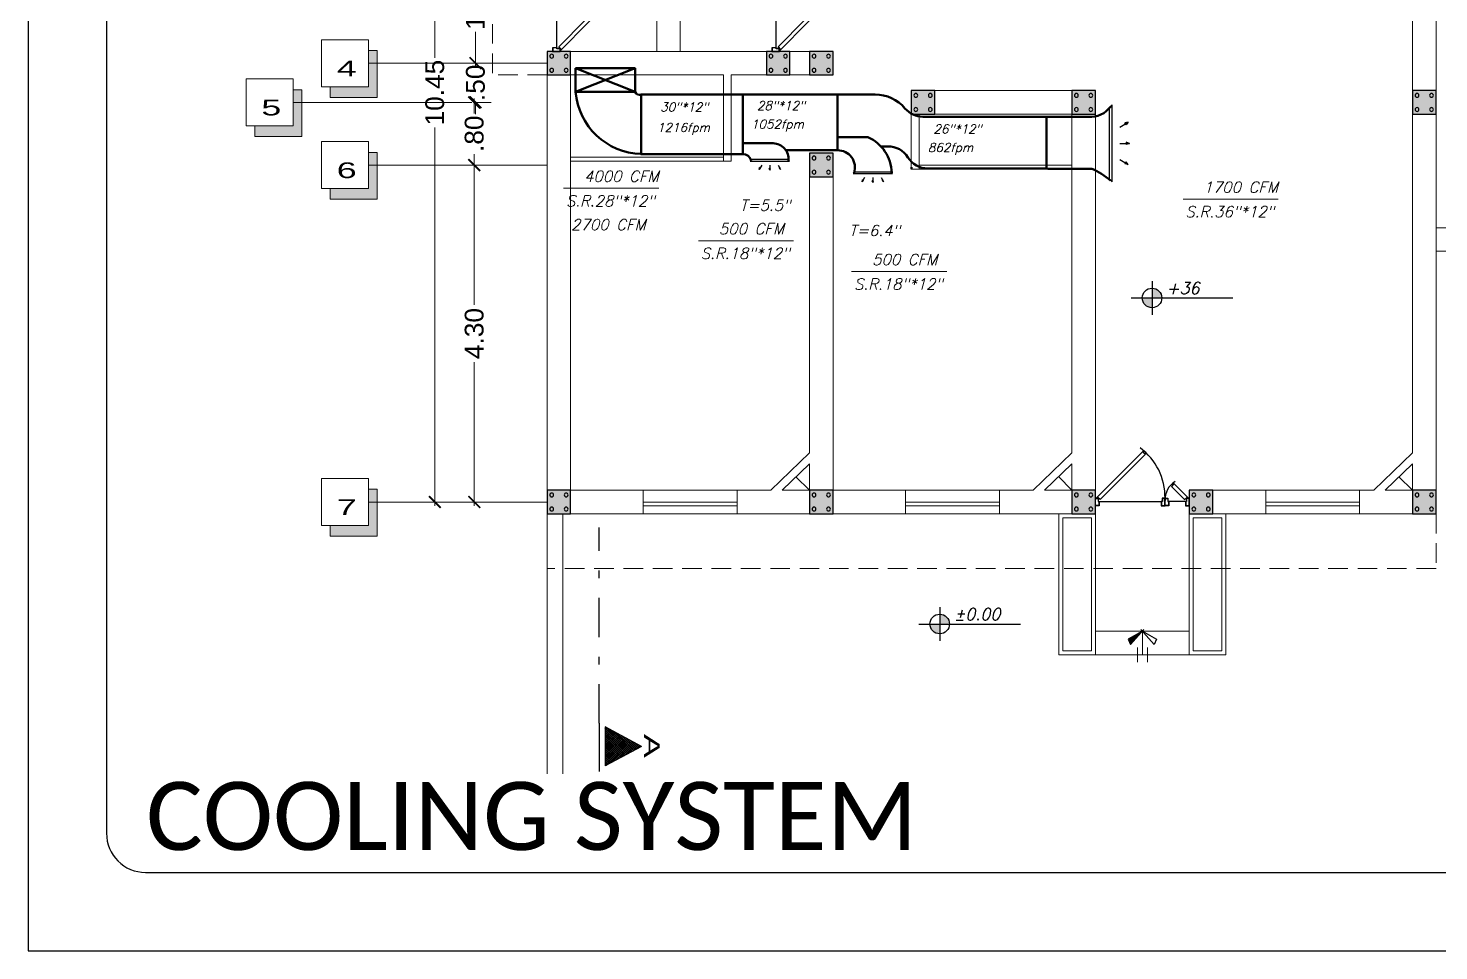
# Model space of a CAD drawing. Header units: millimetres. Extents: x 2647 to 3008, y 1750 to 1934.
# Drawn here: x 2848.37 to 2866.38, y 1791.11 to 1802.89 of the extents above; entities that cross this region are included whole.
import ezdxf

# ---------------------------------------------------------------- set-up
doc = ezdxf.new("R2010")
doc.units = ezdxf.units.MM
for name, pattern in [('ACAD_ISO02W100', [15, 12, -3]), ('DASHDOT', [1, 0.5, -0.25, 0, -0.25]), ('HIDDEN', [0.375, 0.25, -0.125])]:
    doc.linetypes.add(name, pattern=pattern)
for name, color, linetype, lineweight in [('.1', 164, 'Continuous', 5), ('0000eleman', 4, 'Continuous', 13), ('E-elec', 140, 'Continuous', 5), ('Elec-Mech', 7, 'Continuous', 30)]:
    doc.layers.add(name, color=color, linetype=linetype, lineweight=lineweight)
doc.layers.add('D', color=135, linetype='Continuous')
doc.styles.add('ITALICC', font='italicc')
doc.styles.add('KA', font='swissck.ttf', dxfattribs={"oblique": 15, "height": 0.25})
doc.styles.add('Legend', font='calibri.ttf')
doc.styles.add('SAZE_STYLE1', font='romant.shx', dxfattribs={"oblique": 15})
doc.styles.get("Standard").update_dxf_attribs({"font": 'arial.ttf'})
doc.dimstyles.new('STANDARD$0', dxfattribs={"dimtxt": 0.15, "dimasz": 0.05, "dimexe": 0.05, "dimexo": 0.05, "dimgap": 0.05, "dimtad": 0, "dimzin": 0, "dimdsep": 46, "dimtxsty": 'Standard', "dimblk": 'DOT', "dimcen": 0.05, "dimdle": 0.05, "dimclrd": 256, "dimclre": 256, "dimclrt": 7, "dimadec": 0, "dimazin": 0, "dimtfac": 1, "dimtix": 1, "dimtofl": 0, "dimtmove": 1, "dimatfit": 0, "dimldrblk": 'OBLIQUE', "dimfxl": 0.05, "dimtolj": 1, "dimtzin": 0, "dimlwd": -1, "dimlwe": -1, "dimarcsym": 0})

# ---------------------------------------------------------------- blocks, each defined once
blk = doc.blocks.new('*X9')
at = {"color": 0}
for p, q in [((5.595, 15.035), (6.066, 15.506)), ((5.657, 15.149), (6.047, 15.54)), ((5.718, 15.264), (6.029, 15.575)), ((5.78, 15.379), (6.01, 15.609)), ((5.841, 15.493), (5.992, 15.644)), ((6.297, 15.075), (5.854, 15.518)), ((6.236, 15.189), (5.873, 15.552)), ((6.174, 15.304), (5.891, 15.587)), ((5.903, 15.608), (5.973, 15.678)), ((6.113, 15.419), (5.91, 15.621)), ((6.051, 15.533), (5.929, 15.656)), ((5.99, 15.648), (5.947, 15.69)), ((5.472, 14.806), (6.103, 15.437)), ((5.497, 14.778), (6.122, 15.402)), ((5.534, 14.92), (6.085, 15.471)), ((5.55, 14.778), (6.14, 15.368)), ((5.603, 14.778), (6.159, 15.333)), ((6.011, 14.778), (5.651, 15.138)), ((5.656, 14.778), (6.177, 15.299)), ((6.064, 14.778), (5.669, 15.173)), ((6.117, 14.778), (5.688, 15.207)), ((6.17, 14.778), (5.706, 15.242)), ((5.709, 14.778), (6.196, 15.264)), ((6.223, 14.778), (5.725, 15.276)), ((6.276, 14.778), (5.743, 15.311)), ((6.329, 14.778), (5.762, 15.345)), ((5.762, 14.778), (6.214, 15.23)), ((6.382, 14.778), (5.78, 15.38)), ((6.435, 14.778), (5.799, 15.414)), ((5.815, 14.778), (6.233, 15.195)), ((6.42, 14.846), (5.817, 15.449)), ((6.359, 14.96), (5.836, 15.483)), ((5.868, 14.778), (6.251, 15.161)), ((5.481, 14.778), (5.465, 14.793)), ((5.534, 14.778), (5.484, 14.828)), ((5.587, 14.778), (5.502, 14.862)), ((5.64, 14.778), (5.521, 14.897)), ((5.693, 14.778), (5.539, 14.931)), ((5.746, 14.778), (5.558, 14.966)), ((5.799, 14.778), (5.576, 15)), ((5.852, 14.778), (5.595, 15.035)), ((5.905, 14.778), (5.614, 15.069)), ((5.958, 14.778), (5.632, 15.104)), ((5.921, 14.778), (6.27, 15.126)), ((5.974, 14.778), (6.288, 15.092)), ((6.027, 14.778), (6.307, 15.057)), ((6.08, 14.778), (6.325, 15.023)), ((6.133, 14.778), (6.344, 14.988)), ((6.186, 14.778), (6.362, 14.954)), ((6.239, 14.778), (6.381, 14.919)), ((6.292, 14.778), (6.399, 14.885)), ((6.345, 14.778), (6.418, 14.85)), ((6.399, 14.778), (6.437, 14.816)), ((6.452, 14.778), (6.455, 14.781))]:
    blk.add_line(p, q, dxfattribs=at)
blk = doc.blocks.new('SEC1')
for p, q in [((2.795, 0.54), (2.545, 0.074)), ((2.795, 0.54), (3.045, 0.074)), ((2.5, 0), (3.115, 0)), ((2.545, 0.074), (3.045, 0.074))]:
    blk.add_line(p, q)
at = {"linetype": 'DASHDOT'}
blk.add_line((2.5, 0), (0, 0), dxfattribs=at)
at = {"xscale": -0.5, "yscale": 0.5, "zscale": 0.5}
blk.add_blockref('*X9', (5.773, -7.315), dxfattribs=at)
blk = doc.blocks.new('FL3')
blk.add_hatch(color=256).paths.add_polyline_path([(0, 0), (0.149, -0.167), (0.181, -0.102)])
for p, q in [((0, 0), (-0.181, -0.102)), ((-0.149, -0.167), (0.02, 0.022)), ((0.149, -0.167), (-0.02, 0.022)), ((0, 0), (0.181, -0.102)), ((-0.181, -0.102), (-0.149, -0.167)), ((0.181, -0.102), (0.149, -0.167))]:
    blk.add_line(p, q)
blk = doc.blocks.new('DBLDR120K')
at = {"linetype": 'Continuous'}
for p, q in [((-1.18, -0.096), (-1.186, -0.102)), ((-1.186, -0.102), (-0.995, -0.293)), ((-1.169, -0.107), (-1.18, -0.096)), ((-1.14, -0.078), (-1.169, -0.107)), ((-0.403, -0.42), (-0.06, -0.078)), ((-0.014, -0.102), (-0.368, -0.455)), ((-0.06, -0.078), (-0.031, -0.107)), ((-0.031, -0.107), (-0.02, -0.096)), ((-0.02, -0.096), (-0.014, -0.102)), ((-1, -0.276), (-0.971, -0.247)), ((-0.989, -0.287), (-1, -0.276)), ((-0.995, -0.293), (-0.989, -0.287)), ((-0.639, -0.657), (-0.403, -0.42)), ((-0.368, -0.455), (-0.615, -0.703)), ((-0.61, -0.686), (-0.639, -0.657)), ((-0.621, -0.697), (-0.61, -0.686)), ((-0.615, -0.703), (-0.621, -0.697))]:
    blk.add_line(p, q, dxfattribs=at)
for p, q in [((-1.152, -0.055), (-0.938, -0.055)), ((-1.14, -0.078), (-0.971, -0.247)), ((-0.048, -0.055), (-0.842, -0.055))]:
    blk.add_line(p, q)
for points in [[(-1.152, -0.055), (-1.152, 0), (-1.2, 0), (-1.2, -0.096), (-1.164, -0.096), (-1.164, -0.055)], [(-0.938, -0.055), (-0.938, 0), (-0.89, 0), (-0.89, -0.096), (-0.926, -0.096), (-0.926, -0.055)], [(-0.842, -0.055), (-0.842, 0), (-0.89, 0), (-0.89, -0.096), (-0.854, -0.096), (-0.854, -0.055)], [(-0.048, -0.055), (-0.048, 0), (0, 0), (0, -0.096), (-0.036, -0.096), (-0.036, -0.055)], [(-1.154, -0.053), (-1.154, -0.002), (-1.198, -0.002), (-1.198, -0.094), (-1.166, -0.094), (-1.166, -0.053)], [(-0.936, -0.053), (-0.936, -0.002), (-0.892, -0.002), (-0.892, -0.094), (-0.924, -0.094), (-0.924, -0.053)], [(-0.844, -0.053), (-0.844, -0.002), (-0.888, -0.002), (-0.888, -0.094), (-0.856, -0.094), (-0.856, -0.053)], [(-0.046, -0.053), (-0.046, -0.002), (-0.002, -0.002), (-0.002, -0.094), (-0.034, -0.094), (-0.034, -0.053)]]:
    blk.add_lwpolyline(points, close=True, dxfattribs=at)
for centre, radius, start, end in [((-1.665, -0.111), 0.776, 8.0415, 8.1907), ((-0.114, -0.111), 0.776, 171.8093, 171.9585), ((-1.154, -0.082), 0.264, 300.4974, 3.1415), ((-0.114, -0.111), 0.776, 178.9285, 233.9661)]:
    blk.add_arc(centre, radius, start, end)
blk = doc.blocks.new('SHENAJ')
blk.add_hatch(color=256).paths.add_polyline_path([(0, 0.25), (-0.25, 0.25), (-0.25, 0), (0, 0)])
blk.add_lwpolyline([(-0.25, 0.25), (0, 0.25), (0, 0), (-0.25, 0)], close=True)
for centre in [(-0.202, 0.2), (-0.048, 0.2), (-0.202, 0.05), (-0.048, 0.05)]:
    blk.add_circle(centre, 0.02)
blk = doc.blocks.new('HICOD')
at = {"linetype": 'Continuous'}
h = blk.add_hatch(color=0, dxfattribs=at)
h.paths.add_polyline_path([(-0.125, 0, 0.414214), (0, -0.125), (0, 0)])
h.paths.add_polyline_path([(0, 0.125), (0, 0), (0.125, 0, 0.414214)])
at = {"color": 0, "linetype": 'Continuous'}
for p, q in [((0, 0.216), (0, -0.216)), ((-0.266, 0), (1.03, 0))]:
    blk.add_line(p, q, dxfattribs=at)
blk.add_circle((0, 0), 0.125, dxfattribs=at)
blk = doc.blocks.new('_ArchTick')
at = {"color": 0, "linetype": 'ByBlock', "const_width": 0.15}
blk.add_lwpolyline([(-0.5, -0.5), (0.5, 0.5)], dxfattribs=at)
blk = doc.blocks.new('*D284')
at = {"layer": '.1', "ltscale": 0.9, "transparency": 16777216}
for p, q in [((2853.659, 1807.292), (2853.364, 1807.292)), ((2853.564, 1807.342), (2853.564, 1802.511)), ((2853.564, 1796.792), (2853.564, 1801.622)), ((2853.659, 1796.842), (2853.364, 1796.842))]:
    blk.add_line(p, q, dxfattribs=at)
at = {"layer": 'Defpoints', "color": 0, "ltscale": 0.9, "transparency": 16777216}
for p in [(2853.859, 1807.292), (2853.564, 1796.842), (2853.859, 1796.842)]:
    blk.add_point(p, dxfattribs=at)
at = {"layer": '.1', "ltscale": 0.9, "transparency": 16777216, "xscale": 0.15, "yscale": 0.15, "zscale": 0.15}
for p, rotation in [((2853.564, 1807.292), 90), ((2853.564, 1796.842), 270)]:
    blk.add_blockref('_ArchTick', p, dxfattribs=dict(at, rotation=rotation))
at = {"layer": '.1', "color": 7, "ltscale": 0.9, "transparency": 16777216, "insert": (2853.564, 1802.067), "char_height": 0.24, "attachment_point": 5, "rotation": 90}
blk.add_mtext('10.45', dxfattribs=at)
blk = doc.blocks.new('*D287')
at = {"layer": '.1', "ltscale": 0.9, "transparency": 16777216}
for p, q in [((2854.084, 1803.942), (2853.884, 1803.942)), ((2854.084, 1803.992), (2854.084, 1803.542)), ((2854.084, 1802.392), (2854.084, 1802.842)), ((2854.084, 1802.442), (2853.884, 1802.442))]:
    blk.add_line(p, q, dxfattribs=at)
at = {"layer": 'Defpoints', "color": 0, "ltscale": 0.9, "transparency": 16777216}
for p in [(2854.084, 1803.942), (2854.084, 1802.442), (2854.084, 1802.442)]:
    blk.add_point(p, dxfattribs=at)
at = {"layer": '.1', "ltscale": 0.9, "transparency": 16777216, "xscale": 0.15, "yscale": 0.15, "zscale": 0.15}
for p, rotation in [((2854.084, 1803.942), 90), ((2854.084, 1802.442), 270)]:
    blk.add_blockref('_ArchTick', p, dxfattribs=dict(at, rotation=rotation))
at = {"layer": '.1', "color": 7, "lineweight": 5, "ltscale": 0.9, "transparency": 16777216, "insert": (2854.084, 1803.192), "char_height": 0.24, "attachment_point": 5, "rotation": 90}
blk.add_mtext('1.50', dxfattribs=at)
blk = doc.blocks.new('*D288')
at = {"layer": '.1', "ltscale": 0.9, "transparency": 16777216}
for p, q in [((2854.084, 1802.442), (2854.084, 1802.592)), ((2854.084, 1802.442), (2853.884, 1802.442)), ((2854.084, 1801.942), (2854.284, 1801.942)), ((2854.084, 1801.942), (2854.084, 1801.792))]:
    blk.add_line(p, q, dxfattribs=at)
at = {"layer": 'Defpoints', "color": 0, "ltscale": 0.9, "transparency": 16777216}
for p in [(2854.084, 1802.442), (2854.037, 1801.942), (2854.084, 1801.942)]:
    blk.add_point(p, dxfattribs=at)
at = {"layer": '.1', "ltscale": 0.9, "transparency": 16777216, "xscale": 0.15, "yscale": 0.15, "zscale": 0.15}
for p, rotation in [((2854.084, 1802.442), 270), ((2854.084, 1801.942), 90)]:
    blk.add_blockref('_ArchTick', p, dxfattribs=dict(at, rotation=rotation))
at = {"layer": '.1', "color": 7, "lineweight": 5, "ltscale": 0.9, "transparency": 16777216, "insert": (2854.084, 1802.192), "char_height": 0.24, "attachment_point": 5, "rotation": 90}
blk.add_mtext('.50', dxfattribs=at)
blk = doc.blocks.new('*D289')
at = {"layer": '.1', "ltscale": 0.9, "transparency": 16777216}
for p, q in [((2854.068, 1801.992), (2854.068, 1801.802)), ((2854.068, 1801.942), (2854.268, 1801.942)), ((2854.068, 1801.092), (2854.068, 1801.282)), ((2854.068, 1801.142), (2854.268, 1801.142))]:
    blk.add_line(p, q, dxfattribs=at)
at = {"layer": 'Defpoints', "color": 0, "ltscale": 0.9, "transparency": 16777216}
for p in [(2853.961, 1801.942), (2853.961, 1801.142), (2854.068, 1801.142)]:
    blk.add_point(p, dxfattribs=at)
at = {"layer": '.1', "ltscale": 0.9, "transparency": 16777216, "xscale": 0.15, "yscale": 0.15, "zscale": 0.15}
for p, rotation in [((2854.068, 1801.942), 90), ((2854.068, 1801.142), 270)]:
    blk.add_blockref('_ArchTick', p, dxfattribs=dict(at, rotation=rotation))
at = {"layer": '.1', "color": 7, "lineweight": 5, "ltscale": 0.9, "transparency": 16777216, "insert": (2854.068, 1801.542), "char_height": 0.24, "attachment_point": 5, "rotation": 90}
blk.add_mtext('.80', dxfattribs=at)
blk = doc.blocks.new('*D290')
at = {"layer": '.1', "ltscale": 0.9, "transparency": 16777216}
for p, q in [((2854.068, 1801.192), (2854.068, 1799.358)), ((2854.068, 1801.142), (2854.268, 1801.142)), ((2854.068, 1796.792), (2854.068, 1798.626)), ((2854.068, 1796.842), (2853.868, 1796.842))]:
    blk.add_line(p, q, dxfattribs=at)
at = {"layer": 'Defpoints', "color": 0, "ltscale": 0.9, "transparency": 16777216}
for p in [(2853.961, 1801.142), (2854.068, 1796.842), (2854.068, 1796.842)]:
    blk.add_point(p, dxfattribs=at)
at = {"layer": '.1', "ltscale": 0.9, "transparency": 16777216, "xscale": 0.15, "yscale": 0.15, "zscale": 0.15}
for p, rotation in [((2854.068, 1801.142), 90), ((2854.068, 1796.842), 270)]:
    blk.add_blockref('_ArchTick', p, dxfattribs=dict(at, rotation=rotation))
at = {"layer": '.1', "color": 7, "lineweight": 5, "ltscale": 0.9, "transparency": 16777216, "insert": (2854.068, 1798.992), "char_height": 0.24, "attachment_point": 5, "rotation": 90}
blk.add_mtext('4.30', dxfattribs=at)
blk = doc.blocks.new('Arrow')
at = {"layer": 'Elec-Mech'}
h = blk.add_hatch(color=256, dxfattribs=at)
h.paths.add_polyline_path([(1127.962, -213.906), (1127.9, -214.075), (1127.962, -214.075)])
h.paths.add_polyline_path([(1127.962, -213.906), (1127.962, -214.075), (1128.023, -214.075)])
for p, q in [((1127.962, -213.906), (1127.9, -214.075)), ((1127.9, -214.075), (1128.023, -214.075)), ((1127.962, -214.406), (1127.962, -213.906)), ((1127.962, -213.906), (1128.023, -214.075))]:
    blk.add_line(p, q, dxfattribs=at)
blk = doc.blocks.new('Daricheh Cooler')
at = {"layer": 'Elec-Mech'}
for p, q in [((1131.3789, -122.1185), (1131.3577, -122.1397)), ((1131.3789, -122.1185), (1131.8789, -122.1185)), ((1131.8789, -122.1185), (1131.9002, -122.1397)), ((1131.9002, -122.1397), (1131.3577, -122.1397))]:
    blk.add_line(p, q, dxfattribs=at)
for p, xscale, yscale, zscale, rotation in [((1253.265, -227.1458), 0.1399999999998896, 0.1399999999998896, 0.1399999999998896, 150.0000000001114), ((973.7143, -152.21), -0.1399999999998727, 0.1400000000001, 0.14, 180), ((1009.9929, -227.1458), -0.1399999999997231, 0.1400000000001, 0.14, 210.0000000001428)]:
    blk.add_blockref('Arrow', p, dxfattribs=dict(at, xscale=xscale, yscale=yscale, zscale=zscale, rotation=rotation))
blk = doc.blocks.new('Daricheh Cooler2')
at = {"layer": 'Elec-Mech'}
for p, q in [((1131.3789, -122.1185), (1131.3577, -122.1397)), ((1131.3789, -122.1185), (1131.8789, -122.1185)), ((1131.8789, -122.1185), (1131.9002, -122.1397)), ((1131.9002, -122.1397), (1131.3577, -122.1397))]:
    blk.add_line(p, q, dxfattribs=at)
blk.add_blockref('Daricheh Cooler', (0, 0), dxfattribs=at)
for p, xscale, yscale, zscale, rotation in [((1253.265, -227.1458), 0.1399999999998896, 0.1399999999998896, 0.1399999999998896, 150.0000000001114), ((973.7143, -152.21), -0.1399999999998727, 0.1400000000001, 0.14, 180), ((1009.9929, -227.1458), -0.1399999999997231, 0.1400000000001, 0.14, 210.0000000001428)]:
    blk.add_blockref('Arrow', p, dxfattribs=dict(at, xscale=xscale, yscale=yscale, zscale=zscale, rotation=rotation))
blk = doc.blocks.new('kadr')
at = {"ltscale": 0.01}
for p, q in [((250.993, -212.825), (250.993, -233.825)), ((251.993, -214.325), (251.993, -232.325)), ((252.493, -232.825), (279.193, -232.825)), ((250.993, -233.825), (280.693, -233.825)), ((250.993, -233.825), (280.693, -233.825))]:
    blk.add_line(p, q, dxfattribs=at)
blk = doc.blocks.new('bb')
at = {"ltscale": 0.01}
blk.add_arc((315.591, -216.539), 0.5, 180, 270, dxfattribs=at)
at = {"color": 1, "linetype": 'ACAD_ISO02W100', "lineweight": 20}
blk.add_blockref('kadr', (63.098, 15.786), dxfattribs=at)

msp = doc.modelspace()

# ---------------------------------------------------------------- hatches: boundary and pattern name
at = {"layer": 'D', "linetype": 'Continuous', "lineweight": 5}
for points in [[(2852.828, 1802.604), (2852.718, 1802.604), (2852.718, 1802.142), (2852.228, 1802.142), (2852.228, 1802.005), (2852.828, 1802.005)], [(2851.865, 1802.104), (2851.756, 1802.104), (2851.756, 1801.642), (2851.266, 1801.642), (2851.266, 1801.505), (2851.865, 1801.505)], [(2852.828, 1801.304), (2852.718, 1801.304), (2852.718, 1800.842), (2852.228, 1800.842), (2852.228, 1800.705), (2852.828, 1800.705)], [(2852.828, 1797.004), (2852.718, 1797.004), (2852.718, 1796.542), (2852.228, 1796.542), (2852.228, 1796.405), (2852.828, 1796.405)]]:
    msp.add_hatch(color=8, dxfattribs=at).paths.add_polyline_path(points)

# ---------------------------------------------------------------- linework, layer by layer
at = {"color": 8, "linetype": 'HIDDEN', "lineweight": 5}
for p, q in [((2854.299, 1807.442), (2854.299, 1802.292)), ((2854.999, 1802.292), (2854.299, 1802.292)), ((2866.349, 1796.692), (2866.349, 1795.992)), ((2866.349, 1795.992), (2854.999, 1795.992))]:
    msp.add_line(p, q, dxfattribs=at)
at = {"color": 8, "lineweight": 5}
for p, q in [((2866.349, 1807.442), (2866.349, 1796.692)), ((2866.049, 1807.142), (2866.049, 1797.471)), ((2858.649, 1802.592), (2854.999, 1802.592)), ((2854.999, 1802.592), (2854.999, 1793.373)), ((2858.649, 1802.592), (2858.649, 1802.292)), ((2857.249, 1802.292), (2855.299, 1802.292)), ((2855.299, 1802.292), (2855.299, 1796.992)), ((2857.249, 1802.292), (2857.249, 1801.192)), ((2858.649, 1802.292), (2857.349, 1802.292)), ((2857.349, 1802.292), (2857.349, 1801.192)), ((2859.649, 1802.092), (2859.649, 1801.092)), ((2859.649, 1802.092), (2861.999, 1802.092)), ((2861.999, 1802.092), (2861.999, 1796.692)), ((2859.749, 1801.792), (2859.749, 1801.092)), ((2859.749, 1801.792), (2861.699, 1801.792)), ((2861.699, 1801.792), (2861.699, 1797.471)), ((2858.649, 1801.292), (2858.349, 1801.292)), ((2858.349, 1801.292), (2858.349, 1797.471)), ((2858.649, 1801.292), (2858.649, 1796.992)), ((2857.349, 1801.192), (2857.249, 1801.192)), ((2859.749, 1801.092), (2859.649, 1801.092)), ((2858.349, 1797.471), (2857.857, 1796.992)), ((2861.699, 1797.471), (2861.207, 1796.992)), ((2866.049, 1797.471), (2865.557, 1796.992)), ((2858.349, 1797.331), (2858.001, 1796.992)), ((2858.349, 1797.331), (2858.349, 1796.992)), ((2861.699, 1797.331), (2861.351, 1796.992)), ((2861.699, 1797.331), (2861.699, 1796.992)), ((2866.049, 1797.331), (2865.701, 1796.992)), ((2866.049, 1797.331), (2866.049, 1796.992)), ((2858.349, 1796.992), (2858.175, 1797.162)), ((2861.699, 1796.992), (2861.53, 1797.166)), ((2866.049, 1796.992), (2865.875, 1797.162)), ((2856.224, 1796.992), (2855.299, 1796.992)), ((2856.224, 1796.992), (2856.224, 1796.692)), ((2857.857, 1796.992), (2857.424, 1796.992)), ((2857.424, 1796.992), (2857.424, 1796.692)), ((2858.349, 1796.992), (2858.001, 1796.992)), ((2859.574, 1796.992), (2858.649, 1796.992)), ((2859.574, 1796.992), (2859.574, 1796.692)), ((2861.207, 1796.992), (2860.774, 1796.992)), ((2860.774, 1796.992), (2860.774, 1796.692)), ((2861.699, 1796.992), (2861.351, 1796.992)), ((2864.174, 1796.992), (2863.199, 1796.992)), ((2863.199, 1796.992), (2863.199, 1796.692)), ((2864.174, 1796.992), (2864.174, 1796.692)), ((2865.557, 1796.992), (2865.374, 1796.992)), ((2865.374, 1796.992), (2865.374, 1796.692)), ((2866.349, 1796.992), (2865.701, 1796.992)), ((2856.224, 1796.692), (2854.999, 1796.692)), ((2855.199, 1796.692), (2855.199, 1793.373)), ((2859.574, 1796.692), (2857.424, 1796.692)), ((2861.999, 1796.692), (2860.774, 1796.692)), ((2864.174, 1796.692), (2863.199, 1796.692)), ((2866.349, 1796.692), (2865.374, 1796.692))]:
    msp.add_line(p, q, dxfattribs=at)
at = {"color": 1, "linetype": 'Continuous', "lineweight": 50, "ltscale": 0.03}
for p, q in [((2856.121, 1802.377), (2855.361, 1802.077)), ((2855.361, 1802.377), (2856.121, 1802.077)), ((2857.497, 1802.041), (2858.706, 1802.041)), ((2857.497, 1801.331), (2857.497, 1802.041)), ((2858.706, 1802.041), (2858.706, 1801.331)), ((2858.706, 1802.041), (2859.188, 1802.041)), ((2858.706, 1801.381), (2858.706, 1802.041)), ((2859.797, 1801.759), (2861.377, 1801.759)), ((2861.377, 1801.759), (2861.377, 1801.099)), ((2861.377, 1801.759), (2861.909, 1801.759)), ((2857.497, 1801.281), (2857.497, 1801.421)), ((2857.497, 1801.421), (2857.886, 1801.421)), ((2858.702, 1801.498), (2859.095, 1801.498)), ((2858.706, 1801.331), (2858.052, 1801.331)), ((2859.351, 1801.381), (2859.264, 1801.381)), ((2861.377, 1801.099), (2859.86, 1801.099)), ((2861.391, 1801.096), (2861.955, 1801.096))]:
    msp.add_line(p, q, dxfattribs=at)
at = {"color": 8, "lineweight": 5, "ltscale": 0.9}
for p, q in [((2857.249, 1801.242), (2855.299, 1801.242)), ((2857.249, 1801.192), (2855.299, 1801.192)), ((2859.749, 1801.142), (2861.699, 1801.142)), ((2859.749, 1801.092), (2861.699, 1801.092)), ((2856.224, 1796.992), (2857.424, 1796.992)), ((2859.574, 1796.992), (2860.774, 1796.992)), ((2864.174, 1796.992), (2865.374, 1796.992)), ((2856.224, 1796.842), (2857.424, 1796.842)), ((2856.224, 1796.792), (2857.424, 1796.792)), ((2859.574, 1796.842), (2860.774, 1796.842)), ((2859.574, 1796.792), (2860.774, 1796.792)), ((2864.174, 1796.842), (2865.374, 1796.842)), ((2864.174, 1796.792), (2865.374, 1796.792)), ((2856.224, 1796.692), (2857.424, 1796.692)), ((2859.574, 1796.692), (2860.774, 1796.692)), ((2864.174, 1796.692), (2865.374, 1796.692))]:
    msp.add_line(p, q, dxfattribs=at)
at = {"color": 1, "linetype": 'Continuous', "lineweight": 50, "ltscale": 0.03}
for points in [[(2855.361, 1802.377), (2856.121, 1802.377), (2856.121, 1802.077), (2855.361, 1802.077)], [(2857.497, 1802.041), (2857.497, 1801.281), (2856.199, 1801.281), (2856.199, 1802.041)]]:
    msp.add_lwpolyline(points, close=True, dxfattribs=at)
for centre, radius, start, end in [((2856.223, 1802.149), 0.865, 184.814, 268.433), ((2856.18, 1802.101), 0.063, 202.4317, 288.1931), ((2859.19, 1801.546), 0.495, 40.2204, 90.2146), ((2859.797, 1802.059), 0.3, 220.2204, 270), ((2861.939, 1802.067), 0.31, 264.387, 325.5532), ((2857.877, 1801.215), 0.206, 356.4687, 87.5273), ((2858.888, 1801.031), 0.511, 1.4536, 66.0668), ((2857.498, 1801.172), 0.109, 15.8394, 90.146), ((2858.712, 1801.114), 0.217, 341.1333, 91.4872), ((2859.351, 1801.081), 0.3, 32.0486, 90), ((2859.86, 1801.399), 0.3, 212.0486, 270), ((2861.501, 1800.103), 1.092, 50.5718, 65.4457)]:
    msp.add_arc(centre, radius, start, end, dxfattribs=at)
at = {"color": 3, "linetype": 'Continuous', "lineweight": 50, "ltscale": 0.03}
msp.add_arc((2859.246, 1801.069), 0.406, 3.1824, 6.277, dxfattribs=at)
at = {"layer": 'D', "color": 8, "linetype": 'Continuous', "lineweight": 5}
for p, q in [((2856.399, 1803.842), (2856.399, 1802.592)), ((2856.699, 1803.842), (2856.699, 1802.592)), ((2854.999, 1802.442), (2852.718, 1802.442)), ((2854.037, 1801.942), (2851.756, 1801.942)), ((2854.999, 1801.142), (2852.718, 1801.142)), ((2867.949, 1800.342), (2866.349, 1800.342)), ((2867.949, 1800.042), (2866.349, 1800.042)), ((2854.999, 1796.842), (2852.718, 1796.842)), ((2863.199, 1795.192), (2861.999, 1795.192)), ((2862.599, 1794.892), (2862.599, 1795.192)), ((2862.538, 1794.8), (2862.538, 1794.985)), ((2862.665, 1794.798), (2862.665, 1794.986)), ((2861.999, 1794.892), (2861.949, 1794.892)), ((2863.199, 1794.892), (2861.999, 1794.892))]:
    msp.add_line(p, q, dxfattribs=at)
for points in [[(2852.118, 1802.742), (2852.718, 1802.742), (2852.718, 1802.142), (2852.118, 1802.142)], [(2851.156, 1802.242), (2851.756, 1802.242), (2851.756, 1801.642), (2851.156, 1801.642)], [(2852.118, 1801.442), (2852.718, 1801.442), (2852.718, 1800.842), (2852.118, 1800.842)], [(2852.118, 1797.142), (2852.718, 1797.142), (2852.718, 1796.542), (2852.118, 1796.542)], [(2861.534, 1794.892), (2861.999, 1794.892), (2861.999, 1796.692), (2861.534, 1796.692)], [(2861.584, 1794.942), (2861.949, 1794.942), (2861.949, 1796.642), (2861.584, 1796.642)], [(2863.199, 1794.892), (2863.665, 1794.892), (2863.665, 1796.692), (2863.199, 1796.692)], [(2863.249, 1794.942), (2863.615, 1794.942), (2863.615, 1796.642), (2863.249, 1796.642)]]:
    msp.add_lwpolyline(points, close=True, dxfattribs=at)
for points in [[(2852.718, 1802.604), (2852.828, 1802.604), (2852.828, 1802.005), (2852.228, 1802.005), (2852.228, 1802.142)], [(2851.756, 1802.104), (2851.865, 1802.104), (2851.865, 1801.505), (2851.266, 1801.505), (2851.266, 1801.642)], [(2852.718, 1801.304), (2852.828, 1801.304), (2852.828, 1800.705), (2852.228, 1800.705), (2852.228, 1800.842)], [(2852.718, 1797.004), (2852.828, 1797.004), (2852.828, 1796.405), (2852.228, 1796.405), (2852.228, 1796.542)]]:
    msp.add_lwpolyline(points, dxfattribs=at)
at = {"layer": 'E-elec', "color": 4}
for p, q in [((2855.209, 1800.847), (2856.423, 1800.847)), ((2863.119, 1800.709), (2864.333, 1800.709)), ((2856.931, 1800.177), (2858.145, 1800.177)), ((2858.887, 1799.785), (2860.102, 1799.785))]:
    msp.add_line(p, q, dxfattribs=at)

# ---------------------------------------------------------------- block references
at = {"color": 1, "linetype": 'ACAD_ISO02W100', "lineweight": 20}
msp.add_blockref('bb', (2534.281, 2009.153), dxfattribs=at)
at = {"layer": 'D', "color": 8, "linetype": 'Continuous', "lineweight": 5, "xscale": -1, "rotation": 90}
for p in [(2855.069, 1802.592), (2857.869, 1802.592)]:
    msp.add_blockref('DBLDR120K', p, dxfattribs=at)
at = {"layer": 'D', "color": 8, "linetype": 'Continuous', "lineweight": 5, "xscale": -1.199999999999999, "yscale": 1.199999999999999, "zscale": 1.199999999999999}
for p in [(2854.999, 1802.292), (2857.799, 1802.292), (2858.349, 1802.292), (2859.649, 1801.792), (2861.699, 1801.792), (2866.049, 1801.792), (2858.349, 1800.992), (2854.999, 1796.692), (2858.349, 1796.692), (2861.699, 1796.692), (2863.199, 1796.692), (2866.049, 1796.692)]:
    msp.add_blockref('SHENAJ', p, dxfattribs=at)
at = {"layer": 'D', "color": 8, "linetype": 'Continuous', "lineweight": 5}
for p in [(2862.723, 1799.446), (2860.012, 1795.285)]:
    msp.add_blockref('HICOD', p, dxfattribs=at)
for name, p, rotation in [('DBLDR120K', (2861.999, 1796.794), 180), ('SEC1', (2855.664, 1796.518), 270)]:
    msp.add_blockref(name, p, dxfattribs=dict(at, rotation=rotation))
at = {"layer": 'D', "color": 8, "linetype": 'Continuous', "lineweight": 5, "xscale": -1}
msp.add_blockref('FL3', (2862.599, 1795.192), dxfattribs=at)
at = {"layer": 'E-elec', "xscale": -1.814170069823368, "yscale": 1.814170069823368, "zscale": 1.814170069823368, "rotation": 90}
msp.add_blockref('Daricheh Cooler2', (2640.631, 3854.387), dxfattribs=at)
at = {"layer": 'E-elec', "xscale": -0.9226071915464625, "yscale": 0.9226071915464625, "zscale": 0.9226071915464625}
for p in [(3901.892, 1913.879), (3903.207, 1913.721)]:
    msp.add_blockref('Daricheh Cooler2', p, dxfattribs=at)

# ---------------------------------------------------------------- texts
at = {"color": 8, "lineweight": 5, "char_height": 0.15, "attachment_point": 1, "style": 'SAZE_STYLE1'}
for s, insert in [('+36', (2862.905, 1799.646)), ('%%P0.00', (2860.195, 1795.485))]:
    msp.add_mtext_dynamic_manual_height_columns(s, width=1.14433, gutter_width=3.59, heights=[0], dxfattribs=dict(at, insert=insert))
at = {"layer": '0000eleman', "color": 4, "lineweight": 13, "style": 'Legend'}
msp.add_text('COOLING SYSTEM', height=0.86911, rotation=359.9998, dxfattribs=at).set_placement((2849.879, 1792.4, -29.676))
at = {"layer": 'D', "color": 8, "linetype": 'Continuous', "lineweight": 5, "style": 'KA', "width": 2}
for s, p in [('4', (2852.312, 1802.276)), ('5', (2851.349, 1801.776)), ('6', (2852.312, 1800.976)), ('7', (2852.312, 1796.676))]:
    msp.add_text(s, height=0.2, dxfattribs=at).set_placement(p)
msp.add_text('A', height=0.2, rotation=270, dxfattribs=at).set_placement((2856.235, 1793.882))
at = {"layer": 'E-elec', "color": 4, "style": 'ITALICC'}
for s, height, p in [('28"*12"', 0.112, (2857.678, 1801.845)), ('30"*12"', 0.112, (2856.442, 1801.827)), ('1216fpm', 0.112, (2856.402, 1801.567)), ('1052fpm', 0.112, (2857.602, 1801.609)), ('26"*12"', 0.112, (2859.932, 1801.547)), ('862fpm', 0.112, (2859.86, 1801.311)), ('4000 CFM', 0.14, (2855.469, 1800.929)), ('1700 CFM', 0.14, (2863.379, 1800.79)), ('S.R.28"*12"', 0.14, (2855.239, 1800.615)), ('T=5.5"', 0.14, (2857.459, 1800.559)), ('S.R.36"*12"', 0.14, (2863.149, 1800.477)), ('2700 CFM', 0.14, (2855.304, 1800.312)), ('500 CFM', 0.14, (2857.191, 1800.259)), ('T=6.4"', 0.14, (2858.856, 1800.237)), ('S.R.18"*12"', 0.14, (2856.961, 1799.945)), ('500 CFM', 0.14, (2859.148, 1799.866)), ('S.R.18"*12"', 0.14, (2858.918, 1799.553))]:
    msp.add_text(s, height=height, dxfattribs=at).set_placement(p)

# ---------------------------------------------------------------- dimensions: what is measured, and where the dimension line sits
at = {"layer": '.1', "color": 8, "ltscale": 0.9}
dim = msp.add_linear_dim(base=(2853.564, 1796.842), p1=(2853.859, 1807.292), p2=(2853.859, 1796.842), angle=90, dimstyle='STANDARD$0', override={"dimtxt": 0.24, "dimasz": 0.15, "dimexe": 0.2, "dimexo": 0.2, "dimzin": 4, "dimblk": 'ArchTick', "dimcen": 0.15, "dimadec": 1, "dimazin": 3, "dimtm": 1e-09, "dimldrblk": 'ArchTick', "dimfxl": 2, "dimfxlon": 1, "dimtolj": 0, "dimarcsym": 1}, dxfattribs=at)
dim.commit()
dim.dimension.update_dxf_attribs({"geometry": '*D284', "text_midpoint": (2853.564, 1802.067)})
at = {"layer": '.1', "color": 8, "lineweight": 5, "ltscale": 0.9}
for base, p1, p2, picture, middle in [((2854.084, 1802.442), (2854.084, 1803.942), (2854.084, 1802.442), '*D287', (2854.084, 1803.192)), ((2854.084, 1801.942), (2854.084, 1802.442), (2854.037, 1801.942), '*D288', (2854.084, 1802.192)), ((2854.068, 1801.142), (2853.961, 1801.942), (2853.961, 1801.142), '*D289', (2854.068, 1801.542)), ((2854.068, 1796.842), (2853.961, 1801.142), (2854.068, 1796.842), '*D290', (2854.068, 1798.992))]:
    dim = msp.add_linear_dim(base=base, p1=p1, p2=p2, angle=90, dimstyle='STANDARD$0', override={"dimtxt": 0.24, "dimasz": 0.15, "dimexe": 0.2, "dimexo": 0.2, "dimzin": 4, "dimblk": 'ArchTick', "dimcen": 0.15, "dimadec": 1, "dimazin": 3, "dimtm": 1e-09, "dimldrblk": 'ArchTick', "dimfxl": 2, "dimfxlon": 1, "dimtolj": 0, "dimarcsym": 1}, dxfattribs=at)
    dim.commit()
    dim.dimension.update_dxf_attribs({"geometry": picture, "text_midpoint": middle})

doc.saveas('drawing.dxf')
